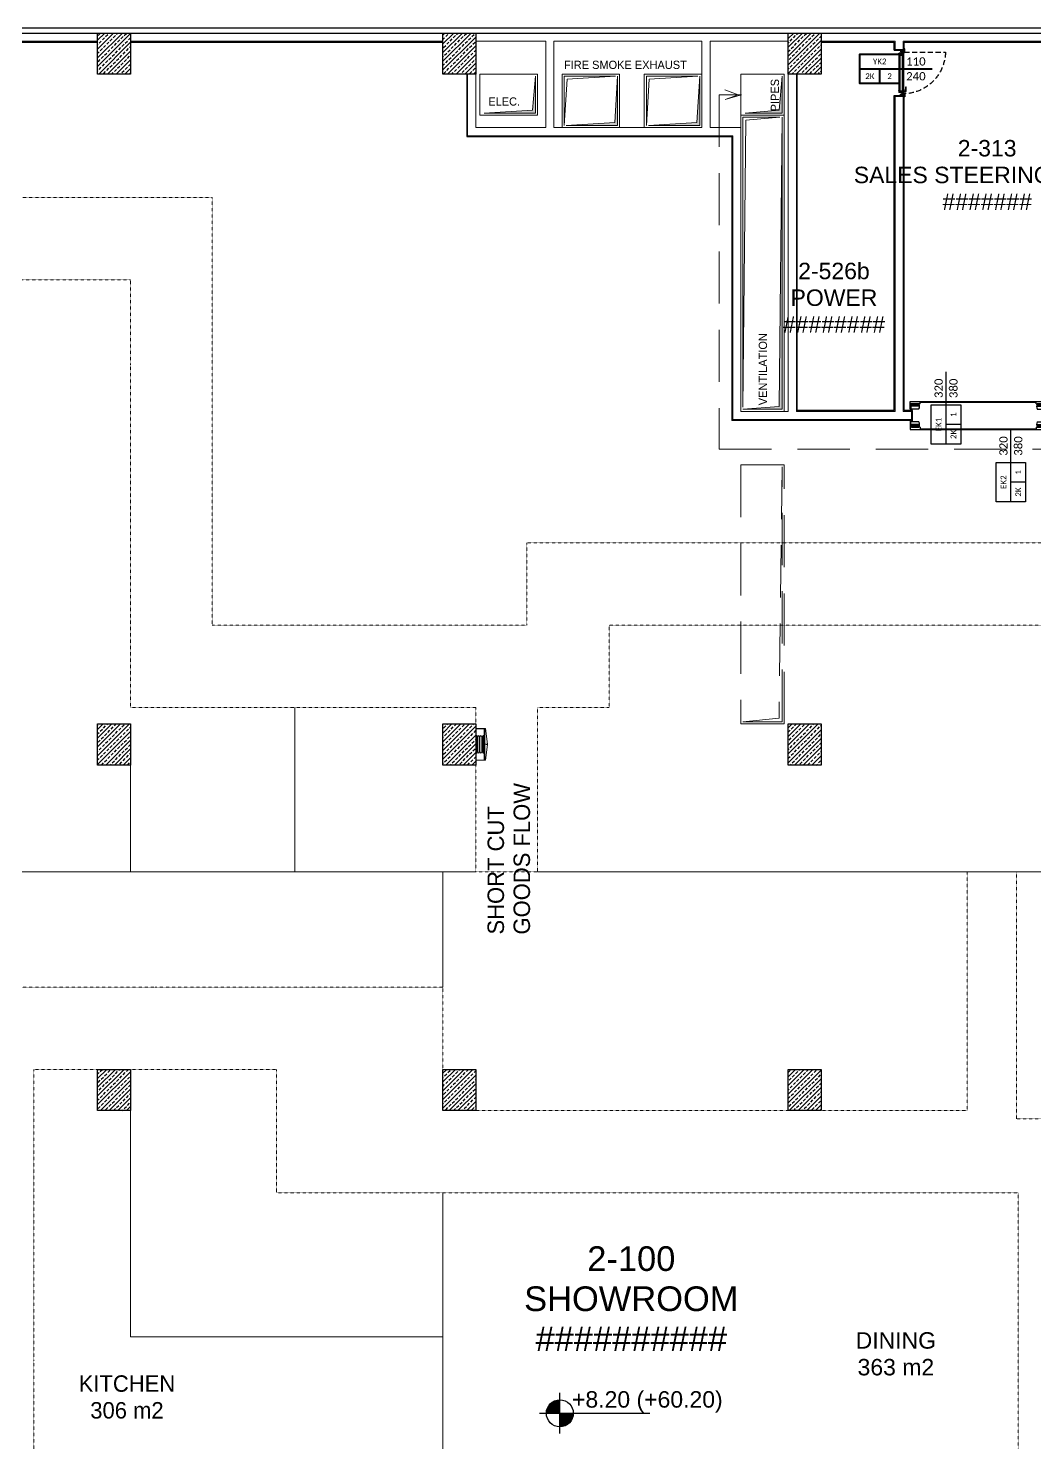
# Model space of a CAD drawing. Header units: centimetres. Extents: x -678439 to 55805, y -426864 to 17948.
# Drawn here: x 43301 to 45750, y 13876 to 17315 of the extents above; entities that cross this region are included whole.
import ezdxf
from ezdxf.enums import TextEntityAlignment as Align

# ---------------------------------------------------------------- set-up
doc = ezdxf.new("R2010")
doc.units = ezdxf.units.CM
doc.header["$LTSCALE"] = 0.01
doc.header["$MEASUREMENT"] = 0
for name, pattern in [('DASHED2', [9.525, 6.35, -3.175]), ('HIDDEN', [9.525, 6.35, -3.175]), ('HIDDEN2', [0.1875, 0.125, -0.0625])]:
    doc.linetypes.add(name, pattern=pattern)
doc.layers.get('0').update_dxf_attribs({"lineweight": 0})
doc.layers.add('2', color=8, linetype='Continuous', lineweight=0, plot=False)
for name, color, linetype, lineweight in [('Ag-040', 2, 'Continuous', 20), ('AG-DOOR-NOTATION-FIRE', 1, 'Continuous', 40), ('AG-FIRE-HOSE', 1, 'Continuous', 0), ('AG-Wall', 4, 'Continuous', 20), ('AI-040 @ 250', 2, 'Continuous', 20), ('Cephe Duvarı', 3, 'Continuous', 30), ('shaft', 3, 'Continuous', 20), ('SP2-Flooring', 4, 'DASHED2', 9)]:
    doc.layers.add(name, color=color, linetype=linetype, lineweight=lineweight)
for name, color, linetype in [('AG-DOOR', 2, 'Continuous'), ('AG-DOOR-NOTATION-ROLLING', 52, 'Continuous'), ('AG-DOOR-OPENING', 9, 'HIDDEN'), ('AG-PLASTER', 73, 'Continuous'), ('V-0_Hatch_Concrete', 252, 'Continuous'), ('V-2_Column', 160, 'Continuous'), ('V_KOT', 2, 'Continuous')]:
    doc.layers.add(name, color=color, linetype=linetype)
doc.styles.add('$0$IIS IKEA SANS', font='')
doc.styles.add('ALANLAR_B8$0$ALANLAR_B8$0$VIVA_100', font='arial.ttf', dxfattribs={"height": 25})
doc.styles.add('Arial', font='arial.ttf')
doc.styles.add('CALIBRI LIGHT', font='calibril.ttf')
doc.styles.add('IIS IKEA SANS', font='')
doc.styles.get('$0$IIS IKEA SANS').set_extended_font_data('IKEA Sans')
doc.styles.get('IIS IKEA SANS').set_extended_font_data('IKEA Sans')

# ---------------------------------------------------------------- blocks, each defined once
blk = doc.blocks.new('A$C46421520')
for p, q in [((-56, 362), (3256, 362)), ((-56, 177), (-56, 362)), ((-50, 307), (-56, 362)), ((-50, 307), (-56, 362)), ((3250, 307), (3256, 362)), ((3250, 307), (3256, 362)), ((3256, 177), (3256, 362)), ((162, 177), (-56, 177)), ((189, 307), (-50, 307)), ((-50, 140), (-50, 161)), ((0, 161), (-50, 161)), ((-50, 140), (0, 140)), ((-47, 177), (-47, 161)), ((-33, 307), (-33, 177)), ((177, 243), (-33, 243)), ((-31, 177), (-31, 161)), ((0, 140), (0, 161)), ((189, 341), (3011, 341)), ((189, 307), (189, 341)), ((3011, 307), (3011, 341)), ((3011, 307), (3250, 307)), ((3023, 243), (3233, 243)), ((3038, 177), (3256, 177)), ((3200, 140), (3200, 161)), ((3200, 161), (3250, 161)), ((3250, 140), (3200, 140)), ((3231, 177), (3231, 161)), ((3233, 307), (3233, 177)), ((3247, 177), (3247, 161)), ((3250, 140), (3250, 161)), ((-56, -138), (-56, -322)), ((162, -138), (-56, -138)), ((-50, -267), (-56, -322)), ((-50, -267), (-56, -322)), ((-56, -322), (3256, -322)), ((-50, -100), (-50, -121)), ((-50, -100), (0, -100)), ((0, -121), (-50, -121)), ((189, -267), (-50, -267)), ((-47, -138), (-47, -121)), ((-33, -267), (-33, -138)), ((177, -203), (-33, -203)), ((-31, -138), (-31, -121)), ((0, -100), (0, -121)), ((189, -267), (189, -301)), ((189, -301), (3011, -301)), ((3011, -267), (3250, -267)), ((3011, -267), (3011, -301)), ((3023, -203), (3233, -203)), ((3038, -138), (3256, -138)), ((3200, -100), (3200, -121)), ((3250, -100), (3200, -100)), ((3200, -121), (3250, -121)), ((3231, -138), (3231, -121)), ((3233, -267), (3233, -138)), ((3247, -138), (3247, -121)), ((3250, -100), (3250, -121)), ((3250, -267), (3256, -322)), ((3250, -267), (3256, -322)), ((3256, -138), (3256, -322))]:
    blk.add_line(p, q)
for centre, radius, start, end in [((180, 216), 217, 156.7324, 169.4598), ((-12, 299), 7.52, 23.2679, 156.7321), ((201, 216), 217, 156.7324, 172.9381), ((-205, 216), 217, 20.7991, 23.2649), ((-205, 216), 217, 20.7991, 23.2649), ((9, 299), 7.52, 23.2679, 156.7321), ((222, 216), 217, 156.7313, 172.9401), ((-184, 216), 217, 20.7991, 23.2649), ((-184, 216), 217, 20.7991, 23.2649), ((29, 299), 7.52, 23.2679, 156.7321), ((243, 216), 217, 156.7313, 172.9401), ((-163, 216), 217, 20.7991, 23.2649), ((50, 299), 7.52, 23.2679, 156.7321), ((263, 216), 217, 156.7313, 172.9401), ((-142, 216), 217, 20.7991, 23.2649), ((71, 299), 7.52, 23.2679, 156.7321), ((284, 216), 217, 156.7313, 172.9401), ((-122, 216), 217, 20.7991, 23.2649), ((92, 299), 7.52, 23.2679, 156.7321), ((305, 216), 217, 156.7313, 172.9401), ((-101, 216), 217, 20.7991, 23.2649), ((113, 299), 7.52, 23.2679, 156.7321), ((326, 216), 217, 156.6879, 172.941), ((-79, 217), 216, 20.7967, 23.2721), ((134, 299), 7.52, 23.2679, 156.7321), ((347, 216), 217, 156.6868, 172.9413), ((-59, 216), 217, 20.7991, 23.2649), ((155, 299), 7.52, 23.2663, 156.7337), ((49, 240), 129, 331.1568, 29.3851), ((3151, 240), 129, 150.6149, 208.8432), ((3045, 299), 7.52, 23.2663, 156.7337), ((2853, 216), 217, 7.0587, 23.3132), ((3259, 216), 217, 156.7351, 159.2009), ((3066, 299), 7.52, 23.2679, 156.7321), ((2874, 216), 217, 7.059, 23.3121), ((3279, 217), 216, 156.7279, 159.2033), ((3087, 299), 7.52, 23.2679, 156.7321), ((2895, 216), 217, 7.0599, 23.2687), ((3301, 216), 217, 156.7351, 159.2009), ((3108, 299), 7.52, 23.2679, 156.7321), ((2916, 216), 217, 7.0599, 23.2687), ((3322, 216), 217, 156.7351, 159.2009), ((3129, 299), 7.52, 23.2679, 156.7321), ((2937, 216), 217, 7.0599, 23.2687), ((3342, 216), 217, 156.7351, 159.2009), ((3150, 299), 7.52, 23.2679, 156.7321), ((2957, 216), 217, 7.0599, 23.2687), ((3363, 216), 217, 156.7351, 159.2009), ((3171, 299), 7.52, 23.2679, 156.7321), ((2978, 216), 217, 7.0599, 23.2687), ((3384, 216), 217, 156.7351, 159.2009), ((3384, 216), 217, 156.7351, 159.2009), ((3191, 299), 7.52, 23.2679, 156.7321), ((2999, 216), 217, 7.0619, 23.2676), ((3405, 216), 217, 156.7351, 159.2009), ((3405, 216), 217, 156.7351, 159.2009), ((3212, 299), 7.52, 23.2679, 156.7321), ((3020, 216), 217, 10.5402, 23.2676), ((180, -176), 217, 190.5402, 203.2676), ((-12, -259), 7.52, 203.2679, 336.7321), ((201, -176), 217, 187.0619, 203.2676), ((-205, -176), 217, 336.7351, 339.2009), ((-205, -176), 217, 336.7351, 339.2009), ((9, -259), 7.52, 203.2679, 336.7321), ((222, -176), 217, 187.0599, 203.2687), ((-184, -176), 217, 336.7351, 339.2009), ((-184, -176), 217, 336.7351, 339.2009), ((29, -259), 7.52, 203.2679, 336.7321), ((243, -176), 217, 187.0599, 203.2687), ((-163, -176), 217, 336.7351, 339.2009), ((50, -259), 7.52, 203.2679, 336.7321), ((263, -176), 217, 187.0599, 203.2687), ((-142, -176), 217, 336.7351, 339.2009), ((71, -259), 7.52, 203.2679, 336.7321), ((284, -176), 217, 187.0599, 203.2687), ((-122, -176), 217, 336.7351, 339.2009), ((92, -259), 7.52, 203.2679, 336.7321), ((305, -176), 217, 187.0599, 203.2687), ((-101, -176), 217, 336.7351, 339.2009), ((113, -259), 7.52, 203.2679, 336.7321), ((326, -176), 217, 187.059, 203.3121), ((-79, -177), 216, 336.7279, 339.2033), ((134, -259), 7.52, 203.2679, 336.7321), ((347, -176), 217, 187.0587, 203.3132), ((-59, -176), 217, 336.7351, 339.2009), ((155, -259), 7.52, 203.2663, 336.7337), ((49, -200), 129, 330.6149, 28.8432), ((3151, -200), 129, 151.1568, 209.3851), ((3045, -259), 7.52, 203.2663, 336.7337), ((2853, -176), 217, 336.6868, 352.9413), ((3259, -176), 217, 200.7991, 203.2649), ((3066, -259), 7.52, 203.2679, 336.7321), ((2874, -176), 217, 336.6879, 352.941), ((3279, -177), 216, 200.7967, 203.2721), ((3087, -259), 7.52, 203.2679, 336.7321), ((2895, -176), 217, 336.7313, 352.9401), ((3301, -176), 217, 200.7991, 203.2649), ((3108, -259), 7.52, 203.2679, 336.7321), ((2916, -176), 217, 336.7313, 352.9401), ((3322, -176), 217, 200.7991, 203.2649), ((3129, -259), 7.52, 203.2679, 336.7321), ((2937, -176), 217, 336.7313, 352.9401), ((3342, -176), 217, 200.7991, 203.2649), ((3150, -259), 7.52, 203.2679, 336.7321), ((2957, -176), 217, 336.7313, 352.9401), ((3363, -176), 217, 200.7991, 203.2649), ((3171, -259), 7.52, 203.2679, 336.7321), ((2978, -176), 217, 336.7313, 352.9401), ((3384, -176), 217, 200.7991, 203.2649), ((3384, -176), 217, 200.7991, 203.2649), ((3191, -259), 7.52, 203.2679, 336.7321), ((2999, -176), 217, 336.7324, 352.9381), ((3405, -176), 217, 200.7991, 203.2649), ((3405, -176), 217, 200.7991, 203.2649), ((3212, -259), 7.52, 203.2679, 336.7321), ((3020, -176), 217, 336.7324, 349.4598)]:
    blk.add_arc(centre, radius, start, end)
blk = doc.blocks.new('150714_ARSA$0$KOLON 80X120')
at = {"layer": 'V-0_Hatch_Concrete'}
h = blk.add_hatch(dxfattribs=at)
h.set_pattern_fill('ANSI33', color=256, scale=60)
h.set_pattern_definition([(45, (-19036.79, -4512.143), (-10.606602, 10.606602), []), (45, (-19026.183, -4512.143), (-10.606602, 10.606602), [7.5, -3.75])])
h.paths.add_polyline_path([(0, 100), (80, 100), (80, 0), (0, 0)])
at = {"layer": 'V-2_Column'}
blk.add_lwpolyline([(0, 100), (80, 100), (80, 0), (0, 0), (0, 100)], dxfattribs=at)
blk = doc.blocks.new('Slab_9_1', base_point=(-85903, -46600))
at = {"layer": 'SP2-Flooring', "color": 209}
for points in [[(-44605, -11900), (-62159, -11900), (-62159, -13900), (-66525, -13900), (-69817, -13900), (-69817, -8960), (-69817, -3500), (-77155, -3500)], [(-74150, -35100), (-74150, -31787), (-74150, -24700), (-68250, -24700), (-68250, -27700), (-52680, -27700), (-50203, -27700), (-50203, -46735)], [(-44200, -25900), (-50248, -25900), (-50248, -19900), (-51448, -19900), (-51448, -25700), (-64200, -25700), (-64200, -22700), (-71203, -22700), (-76150, -22700)], [(-75155, -5500), (-71800, -5500), (-71800, -7565), (-71800, -15900), (-63400, -15900), (-63400, -19900), (-61900, -19900), (-61900, -15900), (-60159, -15900), (-60159, -13902), (-46605, -13902)]]:
    blk.add_lwpolyline(points, dxfattribs=at)
blk = doc.blocks.new('A$C0EC4316B')
at = {"layer": '2'}
for p, q in [((-62400, -15400), (-62400, -19400)), ((-66400, -16800), (-66400, -19400)), ((-58000, -19400), (-80104, -19400)), ((-58800, -22200), (-58800, -19400)), ((-31464, -19400), (-56500, -19400)), ((-66400, -25200), (-66400, -30700)), ((-58800, -41000), (-58800, -27200)), ((-66400, -30700), (-58800, -30700))]:
    blk.add_line(p, q, dxfattribs=at)
blk = doc.blocks.new('IIS_RoomInfo_2D')
at = {"style": 'IIS IKEA SANS'}
for tag, p, height in [('IIS_ROOMINFO_1:ROOMNAME', (-5.19, 1.61), 2), ('IIS_ROOMINFO_1:ROOMNO', (-5.19, -1.39), 2), ('IIS_ROOMINFO_1:ROOMM2', (-5.19, -3.64), 1.25)]:
    blk.add_attdef(tag, p, '', height=height, dxfattribs=at)
blk = doc.blocks.new('*U93')
at = {"style": 'Arial'}
for tag, p in [('NO', (1.676, 0.8)), ('MAHAL', (1.676, -1.8)), ('ALAN', (1.676, -4.4))]:
    blk.add_attdef(tag, text='', height=1.6, dxfattribs=at).set_placement(p, align=Align.MIDDLE_CENTER)
blk = doc.blocks.new('*U260')
for p, q in [((0, -493), (0, 493)), ((-493, 0), (2191, 0))]:
    blk.add_line(p, q)
at = {"const_width": 328}
for points in [[(0, 164, 0.414214), (-164, 0, 0.414214)], [(0, -164, 0.414214), (164, 0, 0.414214)]]:
    blk.add_lwpolyline(points, format="xyb", dxfattribs=at)
blk.add_circle((0, 0), 328)
at = {"style": 'ALANLAR_B8$0$ALANLAR_B8$0$VIVA_100'}
for tag, p in [('%%P0.00', (1897, 137)), ('-0.07', (1834, -502))]:
    blk.add_attdef(tag, text='', height=400, dxfattribs=at).set_placement(p, align=Align.RIGHT)
blk = doc.blocks.new('YD')
at = {"layer": 'AG-FIRE-HOSE'}
for p, q in [((-22, 38.9), (-20.4, 38.9)), ((-16.5, 21.4), (-16.5, 56.4)), ((-13, 56.9), (-13, 20.9)), ((-9, 20.9), (-9, 56.9)), ((-5.1, 56.9), (-5.1, 20.9))]:
    blk.add_line(p, q, dxfattribs=at)
for points in [[(-22, 77), (-23.6, 77), (-28.8, 39.4, 0.037389), (-22, 38.9, -23668932620.97506)], [(-22, 0), (-23.6, 0), (-28.8, 38.4, -0.037389), (-22, 38.9, 23668932620.97506)]]:
    blk.add_lwpolyline(points, format="xyb", dxfattribs=at)
for points in [[(-22, 0), (0, 0), (0, 77), (-22, 77), (-22, 0)], [(-18.1, 60.5), (-16.5, 56.4), (-14.9, 60.5), (-13, 56.9), (-11, 60.5), (-9, 56.9), (-7.1, 60.5), (-5.1, 56.9), (-3.1, 60.5)], [(-18.1, 17.3), (-16.5, 21.4), (-14.9, 17.3), (-13, 20.9), (-11, 17.3), (-9, 20.9), (-7.1, 17.3), (-5.1, 20.9), (-3.1, 17.3)]]:
    blk.add_lwpolyline(points, dxfattribs=at)
for points in [[(-20.4, 0.8), (-0.8, 0.8), (-0.8, 76.2), (-20.4, 76.2)], [(-18.5, 17.3), (-18.1, 17.3), (-18.1, 60.5), (-18.5, 60.5)], [(-3.1, 60.5), (-2.8, 60.5), (-2.8, 17.3), (-3.1, 17.3)]]:
    blk.add_lwpolyline(points, close=True, dxfattribs=at)
blk = doc.blocks.new('*U273')
blk.add_lwpolyline([(1000, -450), (2200, -450), (2200, 450), (1000, 450)], close=True)
for points in [[(2200, 0), (0, 0)], [(1600, -450), (1600, 0)]]:
    blk.add_lwpolyline(points)
at = {"style": 'CALIBRI LIGHT'}
for tag, height, p in [('GENİŞLİK', 250, (500, 225)), ('KAPIKODU', 175, (1600, 225)), ('YÜKSEKLİK', 250, (500, -225)), ('KATTAKI.SAYISI', 175, (1300, -225)), ('BULUNDUGU.KAT', 175, (1900, -225))]:
    blk.add_attdef(tag, text='', height=height, dxfattribs=at).set_placement(p, align=Align.MIDDLE_CENTER)
blk = doc.blocks.new('A$C32196F0F')
at = {"color": 122}
for p, q in [((11, 3.5), (10.5, 3.5)), ((10.5, 3.5), (10.5, 0.3)), ((15.2, 0), (10.8, 0)), ((11, 6.5), (11, 7.5)), ((15, 6.5), (15, 7.5)), ((15.5, 3.5), (15, 3.5)), ((15.5, 3.5), (15.5, 0.3)), ((15.5, 3), (101.5, 3)), ((15.5, 0.5), (101.5, 0.5)), ((101.5, 3.5), (102, 3.5)), ((101.5, 3.5), (101.5, 0.3)), ((101.8, 0), (106.2, 0)), ((102, 6.5), (102, 7.5)), ((106, 6.5), (106, 7.5)), ((106, 3.5), (106.5, 3.5)), ((106.5, 3.5), (106.5, 0.3))]:
    blk.add_line(p, q, dxfattribs=at)
at = {"linetype": 'HIDDEN2'}
for p, q in [((109.9, 12.8), (107.4, 12.8)), ((108.7, 11.6), (108.7, 14.1))]:
    blk.add_line(p, q, dxfattribs=at)
at = {"color": 122}
for points in [[(7, 4.3), (7, 13.8, 0.414214), (6.8, 14), (0.2, 14, 0.414214), (0, 13.8), (0, 12.5), (0.1, 12.5), (0.1, 13.8, -0.414214), (0.2, 13.9), (6.8, 13.9, -0.414214), (6.8, 13.8), (6.8, 4.3), (6.8, 4.3, -0.414214), (6.7, 4.2), (3.5, 4.2), (3.5, 4.2), (3.5, 4), (6.7, 4, 0.414214), (7, 4.3)], [(110, 4.3), (110, 13.8, -0.414214), (110.2, 14), (116.8, 14, -0.414214), (117, 13.8), (117, 12.5), (116.8, 12.5), (116.8, 13.8, 0.414214), (116.8, 13.9), (110.2, 13.9, 0.414214), (110.1, 13.8), (110.1, 4.3), (110.1, 4.3, 0.414214), (110.3, 4.2), (113.5, 4.2), (113.5, 4.2), (113.5, 4), (110.3, 4, -0.414214), (110, 4.3)]]:
    blk.add_lwpolyline(points, format="xyb", dxfattribs=at)
blk.add_lwpolyline([(110, 7.5), (7, 7.5), (7, 11.5), (110, 11.5)], close=True)
for points in [[(15, 6.5), (11, 6.5), (11, 1.5), (15, 1.5)], [(102, 6.5), (106, 6.5), (106, 1.5), (102, 1.5)]]:
    blk.add_lwpolyline(points, close=True, dxfattribs=at)
at = {"color": 253}
blk.add_lwpolyline([(12.2, 12), (12.2, 14.9, -0.414214), (15.2, 17.9), (23.7, 17.4, -0.502224), (24.2, 16.7), (23.9, 15.9), (23.9, 15.9), (15.2, 15.4, 0.414214), (14.2, 14.4), (14.2, 12)], format="xyb", dxfattribs=at)
at = {"linetype": 'HIDDEN2'}
for radius in [0.75, 0.5]:
    blk.add_circle((108.7, 12.8), radius, dxfattribs=at)
at = {"color": 122}
for centre, start, end in [((10.8, 0.3), 180, 270), ((15.2, 0.3), 270, 360), ((101.8, 0.3), 180, 270), ((106.2, 0.3), 270, 360)]:
    blk.add_arc(centre, 0.3, start, end, dxfattribs=at)
at = {"layer": 'AG-DOOR-OPENING', "color": 9, "linetype": 'HIDDEN', "ltscale": 200}
blk.add_line((108.7, 12.8), (108.7, 113.2), dxfattribs=at)
blk.add_arc((111.2, 9.8), 103.4, 91.3869, 179.1783, dxfattribs=at)

msp = doc.modelspace()

# ---------------------------------------------------------------- hatches: boundary and pattern name
at = {"layer": 'shaft'}
h = msp.add_hatch(color=256, dxfattribs=at)
h.dxf.hatch_style = 1
h.paths.add_polyline_path([(44409.7, 17108.9), (44534.7, 17108.9), (44534.7, 17198.9), (44527.7, 17115.9)])
h = msp.add_hatch(color=256, dxfattribs=at)
h.dxf.hatch_style = 1
h.paths.add_polyline_path([(44609.7, 17078.9), (44734.7, 17078.9), (44734.7, 17198.9), (44727.7, 17085.9)])
h = msp.add_hatch(color=256, dxfattribs=at)
h.dxf.hatch_style = 1
h.paths.add_polyline_path([(44809.7, 17078.9), (44934.7, 17078.9), (44934.7, 17198.9), (44927.7, 17085.9)])
h = msp.add_hatch(color=256, dxfattribs=at)
h.dxf.hatch_style = 1
h.paths.add_polyline_path([(45044.7, 17108.9), (45134.7, 17108.9), (45134.7, 17198.9), (45127.7, 17115.9)])
h = msp.add_hatch(color=256, dxfattribs=at)
h.dxf.hatch_style = 1
h.paths.add_polyline_path([(45039.7, 16388.9), (45134.7, 16388.9), (45134.7, 17098.9), (45127.7, 16395.9)])

# ---------------------------------------------------------------- linework, layer by layer
at = {"layer": 'AG-PLASTER'}
for p, q in [((42709.7, 17281.9), (43469.7, 17281.9)), ((43549.7, 17281.9), (44309.7, 17281.9)), ((45407.7, 17261.9), (45407.7, 17281.9)), ((45431.7, 17261.9), (45431.7, 17281.9)), ((45407.7, 17261.9), (45431.7, 17261.9)), ((45171.7, 16385.9), (45171.7, 17203.9)), ((45407.7, 17151.9), (45431.7, 17151.9)), ((45407.7, 16385.9), (45407.7, 17151.9)), ((45431.7, 16385.9), (45431.7, 17151.9)), ((45407.7, 16385.9), (45171.7, 16385.9)), ((45451.7, 16385.9), (45431.7, 16385.9)), ((45451.7, 16385.9), (45451.7, 16361.9)), ((45451.7, 16361.9), (45012.7, 16361.9))]:
    msp.add_line(p, q, dxfattribs=at)
for points in [[(45229.7, 17281.9), (45407.7, 17281.9)], [(45431.7, 17281.9), (45989.7, 17281.9)], [(44367.7, 17203.9), (44367.7, 17051.9), (45012.7, 17051.9), (45012.7, 16361.9)]]:
    msp.add_lwpolyline(points, dxfattribs=at)
at = {"layer": 'AG-Wall'}
for p, q in [((44559.7, 17283.9), (44559.7, 17073.9)), ((44579.7, 17283.9), (44579.7, 17073.9)), ((44939.7, 17073.9), (44939.7, 17283.9)), ((44959.7, 17073.9), (44959.7, 17283.9)), ((45409.7, 17263.9), (45409.7, 17283.9)), ((45429.7, 17263.9), (45429.7, 17283.9)), ((45409.7, 17263.9), (45429.7, 17263.9)), ((44369.7, 17203.9), (44369.7, 17053.9)), ((44389.7, 17203.9), (44389.7, 17073.9)), ((45149.7, 16383.9), (45149.7, 17203.9)), ((45169.7, 16383.9), (45169.7, 17203.9)), ((45409.7, 17149.9), (45429.7, 17149.9)), ((45409.7, 16383.9), (45409.7, 17149.9)), ((45429.7, 16383.9), (45429.7, 17149.9)), ((44389.7, 17073.9), (44559.7, 17073.9)), ((44579.7, 17073.9), (44939.7, 17073.9)), ((44959.7, 17073.9), (45034.7, 17073.9)), ((45034.7, 16383.9), (45034.7, 17073.9)), ((44369.7, 17053.9), (45014.7, 17053.9)), ((45014.7, 16363.9), (45014.7, 17053.9)), ((45149.7, 16383.9), (45034.7, 16383.9)), ((45409.7, 16383.9), (45169.7, 16383.9)), ((45449.7, 16383.9), (45429.7, 16383.9)), ((45449.7, 16363.9), (45449.7, 16383.9)), ((45449.7, 16363.9), (45014.7, 16363.9))]:
    msp.add_line(p, q, dxfattribs=at)
for points in [[(42709.7, 17303.9), (43469.7, 17303.9), (43469.7, 17283.9), (42709.7, 17283.9), (42709.7, 17303.9)], [(43549.7, 17303.9), (44309.7, 17303.9), (44309.7, 17283.9), (43549.7, 17283.9), (43549.7, 17303.9)], [(44559.7, 17283.9), (44389.7, 17283.9), (44389.7, 17303.9), (45149.7, 17303.9), (45149.7, 17283.9), (44959.7, 17283.9)], [(45229.7, 17303.9), (45989.7, 17303.9), (45989.7, 17283.9), (45429.7, 17283.9)], [(45409.7, 17283.9), (45229.7, 17283.9), (45229.7, 17303.9)], [(44939.7, 17283.9), (44579.7, 17283.9)]]:
    msp.add_lwpolyline(points, dxfattribs=at)
at = {"layer": 'Cephe Duvarı', "ltscale": 1000, "transparency": 33554687}
for p, q in [((48589.7, 17315.4), (41358.2, 17315.4)), ((41449.7, 17303.9), (45149.7, 17303.9)), ((45149.7, 17303.9), (48589.7, 17303.9))]:
    msp.add_line(p, q, dxfattribs=at)
at = {"layer": 'shaft'}
for points in [[(44399.7, 17103.9), (44399.7, 17203.9), (44539.7, 17203.9), (44539.7, 17103.9)], [(44599.7, 17073.9), (44599.7, 17203.9), (44739.7, 17203.9), (44739.7, 17073.9)], [(44939.7, 17203.9), (44799.7, 17203.9), (44799.7, 17073.9), (44939.7, 17073.9)], [(45034.7, 17103.9), (45034.7, 17203.9), (45139.7, 17203.9), (45139.7, 17103.9)], [(45034.7, 16383.9), (45034.7, 17103.9), (45139.7, 17103.9), (45139.7, 16383.9)]]:
    msp.add_lwpolyline(points, close=True, dxfattribs=at)
for points in [[(44409.7, 17108.9), (44534.7, 17108.9), (44534.7, 17198.9), (44527.7, 17115.9), (44409.7, 17108.9)], [(44729.7, 17198.9), (44604.7, 17198.9), (44604.7, 17078.9), (44611.7, 17191.9), (44729.7, 17198.9)], [(44609.7, 17078.9), (44734.7, 17078.9), (44734.7, 17198.9), (44727.7, 17085.9), (44609.7, 17078.9)], [(44929.7, 17198.9), (44804.7, 17198.9), (44804.7, 17078.9), (44811.7, 17191.9), (44929.7, 17198.9)], [(44809.7, 17078.9), (44934.7, 17078.9), (44934.7, 17198.9), (44927.7, 17085.9), (44809.7, 17078.9)], [(45044.7, 17108.9), (45134.7, 17108.9), (45134.7, 17198.9), (45127.7, 17115.9), (45044.7, 17108.9)], [(45129.7, 17098.9), (45039.7, 17098.9), (45039.7, 16393.9), (45046.7, 17091.9), (45129.7, 17098.9)], [(45039.7, 16388.9), (45134.7, 16388.9), (45134.7, 17098.9), (45127.7, 16395.9), (45039.7, 16388.9)]]:
    msp.add_lwpolyline(points, dxfattribs=at)
at = {"layer": 'shaft', "linetype": 'HIDDEN', "ltscale": 2000}
for points in [[(44995.9, 17165.8), (45028, 17153.9), (44996.3, 17142.1), (45035.9, 17153.9)], [(45035.9, 17153.9), (44982.2, 17153.9), (44982.2, 16292.1), (46502.7, 16292.1), (46502.7, 15444.3), (46919.7, 15444.3)], [(45039.7, 15628.9), (45134.7, 15628.9), (45134.7, 16248.9), (45127.7, 15637.9), (45039.7, 15628.9)]]:
    msp.add_lwpolyline(points, dxfattribs=at)
msp.add_lwpolyline([(45034.7, 15623.9), (45139.7, 15623.9), (45139.7, 16253.9), (45034.7, 16253.9)], close=True, dxfattribs=at)

# ---------------------------------------------------------------- block references
at = {"layer": '2', "xscale": 0.1, "yscale": 0.1, "zscale": 0.1}
msp.add_blockref('A$C0EC4316B', (50189.7, 17203.9), dxfattribs=at)
at = {"layer": 'Ag-040', "color": 2, "linetype": 'Continuous', "lineweight": 20}
ref = msp.add_blockref('IIS_RoomInfo_2D', (44553.9, 15215.6), dxfattribs=dict(at, xscale=20, yscale=20, zscale=20, rotation=90))
ref.add_attrib('IIS_ROOMINFO_1:ROOMNAME', 'GOODS FLOW', (44521.6, 15111.8), dxfattribs={"layer": '0', "height": 40, "rotation": 90, "style": 'IIS IKEA SANS'})
ref = msp.add_blockref('IIS_RoomInfo_2D', (44490.6, 15215.6), dxfattribs=dict(at, xscale=20, yscale=20, zscale=20, rotation=90))
ref.add_attrib('IIS_ROOMINFO_1:ROOMNAME', 'SHORT CUT', (44458.3, 15111.8), dxfattribs={"layer": '0', "height": 40, "rotation": 90, "style": 'IIS IKEA SANS'})
at = {"layer": 'AG-DOOR', "xscale": -1, "rotation": 270}
msp.add_blockref('A$C32196F0F', (45419.2, 17148.4), dxfattribs=at)
at = {"layer": 'AG-DOOR', "xscale": 0.1, "yscale": 0.1, "zscale": 0.1}
msp.add_blockref('A$C46421520', (45451.7, 16371.9), dxfattribs=at)
at = {"layer": 'AG-DOOR-NOTATION-FIRE', "ltscale": 0.3}
ref = msp.add_blockref('*U273', (45500.4, 17216.8), dxfattribs=dict(at, xscale=-0.08000000000000002, yscale=0.08000000000000002, zscale=0.08000000000000002))
ref.add_attrib('BULUNDUGU.KAT', '2K', dxfattribs={"layer": '0', "height": 14, "style": 'CALIBRI LIGHT'}).set_placement((45348.4, 17198.8), align=Align.MIDDLE_CENTER)
ref.add_attrib('KATTAKI.SAYISI', '2', dxfattribs={"layer": '0', "height": 14, "style": 'CALIBRI LIGHT'}).set_placement((45396.4, 17198.8), align=Align.MIDDLE_CENTER)
ref.add_attrib('KAPIKODU', 'YK2', dxfattribs={"layer": '0', "height": 14, "style": 'CALIBRI LIGHT'}).set_placement((45372.4, 17234.8), align=Align.MIDDLE_CENTER)
ref.add_attrib('YÜKSEKLİK', '240', dxfattribs={"layer": '0', "height": 20, "style": 'CALIBRI LIGHT'}).set_placement((45460.4, 17198.8), align=Align.MIDDLE_CENTER)
ref.add_attrib('GENİŞLİK', '110', dxfattribs={"layer": '0', "height": 20, "style": 'CALIBRI LIGHT'}).set_placement((45460.4, 17234.8), align=Align.MIDDLE_CENTER)
at = {"layer": 'AG-DOOR-NOTATION-ROLLING', "ltscale": 0.3}
ref = msp.add_blockref('*U273', (45533.7, 16479.9), dxfattribs=dict(at, xscale=-0.08000000000000002, yscale=0.08000000000000002, zscale=0.08000000000000002, rotation=90))
ref.add_attrib('BULUNDUGU.KAT', '2K', dxfattribs={"layer": '0', "height": 14, "rotation": 90, "style": 'CALIBRI LIGHT'}).set_placement((45551.7, 16327.9), align=Align.MIDDLE_CENTER)
ref.add_attrib('KATTAKI.SAYISI', '1', dxfattribs={"layer": '0', "height": 14, "rotation": 90, "style": 'CALIBRI LIGHT'}).set_placement((45551.7, 16375.9), align=Align.MIDDLE_CENTER)
ref.add_attrib('KAPIKODU', 'EK1', dxfattribs={"layer": '0', "height": 14, "rotation": 90, "style": 'CALIBRI LIGHT'}).set_placement((45515.7, 16351.9), align=Align.MIDDLE_CENTER)
ref.add_attrib('YÜKSEKLİK', '380', dxfattribs={"layer": '0', "height": 20, "rotation": 90, "style": 'CALIBRI LIGHT'}).set_placement((45551.7, 16439.9), align=Align.MIDDLE_CENTER)
ref.add_attrib('GENİŞLİK', '320', dxfattribs={"layer": '0', "height": 20, "rotation": 90, "style": 'CALIBRI LIGHT'}).set_placement((45515.7, 16439.9), align=Align.MIDDLE_CENTER)
ref = msp.add_blockref('*U273', (45691.4, 16339.7), dxfattribs=dict(at, xscale=-0.08000000000000002, yscale=0.08000000000000002, zscale=0.08000000000000002, rotation=90))
ref.add_attrib('BULUNDUGU.KAT', '2K', dxfattribs={"layer": '0', "height": 14, "rotation": 90, "style": 'CALIBRI LIGHT'}).set_placement((45709.4, 16187.7), align=Align.MIDDLE_CENTER)
ref.add_attrib('KATTAKI.SAYISI', '1', dxfattribs={"layer": '0', "height": 14, "rotation": 90, "style": 'CALIBRI LIGHT'}).set_placement((45709.4, 16235.7), align=Align.MIDDLE_CENTER)
ref.add_attrib('KAPIKODU', 'EK2', dxfattribs={"layer": '0', "height": 14, "rotation": 90, "style": 'CALIBRI LIGHT'}).set_placement((45673.4, 16211.7), align=Align.MIDDLE_CENTER)
ref.add_attrib('YÜKSEKLİK', '380', dxfattribs={"layer": '0', "height": 20, "rotation": 90, "style": 'CALIBRI LIGHT'}).set_placement((45709.4, 16299.7), align=Align.MIDDLE_CENTER)
ref.add_attrib('GENİŞLİK', '320', dxfattribs={"layer": '0', "height": 20, "rotation": 90, "style": 'CALIBRI LIGHT'}).set_placement((45673.4, 16299.7), align=Align.MIDDLE_CENTER)
at = {"layer": 'AG-FIRE-HOSE', "xscale": -1}
msp.add_blockref('YD', (44389.7, 15535.4), dxfattribs=at)
at = {"layer": 'AI-040 @ 250', "color": 2, "linetype": 'Continuous', "lineweight": 20}
for p, xscale, yscale, zscale, values in [((45591.9, 17003.8), 25, 25, 25, {'ALAN': '#######', 'MAHAL': 'SALES STEERING AREA', 'NO': '2-313'}), ((44705.2, 14293.8), 37.5, 37.5, 37.5, {'ALAN': '##########', 'MAHAL': 'SHOWROOM', 'NO': '2-100'})]:
    msp.add_blockref('*U93', p, dxfattribs=dict(at, xscale=xscale, yscale=yscale, zscale=zscale)).add_auto_attribs(values)
at = {"layer": 'AI-040 @ 250', "color": 2, "linetype": 'Continuous', "lineweight": -2, "transparency": 33554610, "xscale": 25, "yscale": 25, "zscale": 25}
msp.add_blockref('*U93', (45219.2, 16705.3), dxfattribs=at).add_auto_attribs({'ALAN': '########', 'MAHAL': 'POWER', 'NO': '2-526b'})
at = {"layer": 'SP2-Flooring', "color": 7, "linetype": 'Continuous', "lineweight": 20, "xscale": 0.1, "yscale": 0.1, "zscale": 0.1}
msp.add_blockref('Slab_9_1', (42139.4, 12593.9), dxfattribs=at)
at = {"layer": 'V-2_Column'}
for p in [(43469.7, 17203.9), (44309.7, 17203.9), (45149.7, 17203.9), (43469.7, 15523.9), (44309.7, 15523.9), (45149.7, 15523.9), (43469.7, 14683.9), (44309.7, 14683.9), (45149.7, 14683.9)]:
    msp.add_blockref('150714_ARSA$0$KOLON 80X120', p, dxfattribs=at)
at = {"layer": 'V_KOT'}
ref = msp.add_blockref('*U260', (44594.2, 13947.8), dxfattribs=dict(at, xscale=0.1, yscale=0.1, zscale=0.1))
ref.add_attrib('%%P0.00', '   +8.20 (+60.20)', dxfattribs={"layer": '0', "height": 40, "style": 'ALANLAR_B8$0$ALANLAR_B8$0$VIVA_100'}).set_placement((44783.8, 13961.5), align=Align.CENTER)

# ---------------------------------------------------------------- texts
at = {"layer": 'Ag-040'}
for s, style, p in [('DINING', 'Arial', (45411.7, 14124.9)), ('363 m2', 'Arial', (45411.7, 14059.9)), ('KITCHEN', 'IIS IKEA SANS', (43541, 14020)), ('306 m2', 'IIS IKEA SANS', (43541, 13955))]:
    msp.add_text(s, height=40, dxfattribs=dict(at, style=style)).set_placement(p, align=Align.MIDDLE_CENTER)
at = {"layer": 'shaft', "ltscale": 2000, "style": '$0$IIS IKEA SANS'}
for s, p in [('FIRE SMOKE EXHAUST', (44604.3, 17216.5)), ('ELEC.', (44420.1, 17127.4))]:
    msp.add_text(s, height=20, dxfattribs=at).set_placement(p)
at = {"layer": 'shaft', "ltscale": 2000}
for s, style, p in [('PIPES', '$0$IIS IKEA SANS', (45127.3, 17113.3)), ('VENTILATION', 'IIS IKEA SANS', (45098.2, 16398.8))]:
    msp.add_text(s, height=20, rotation=90, dxfattribs=dict(at, style=style)).set_placement(p)

doc.saveas('drawing.dxf')
